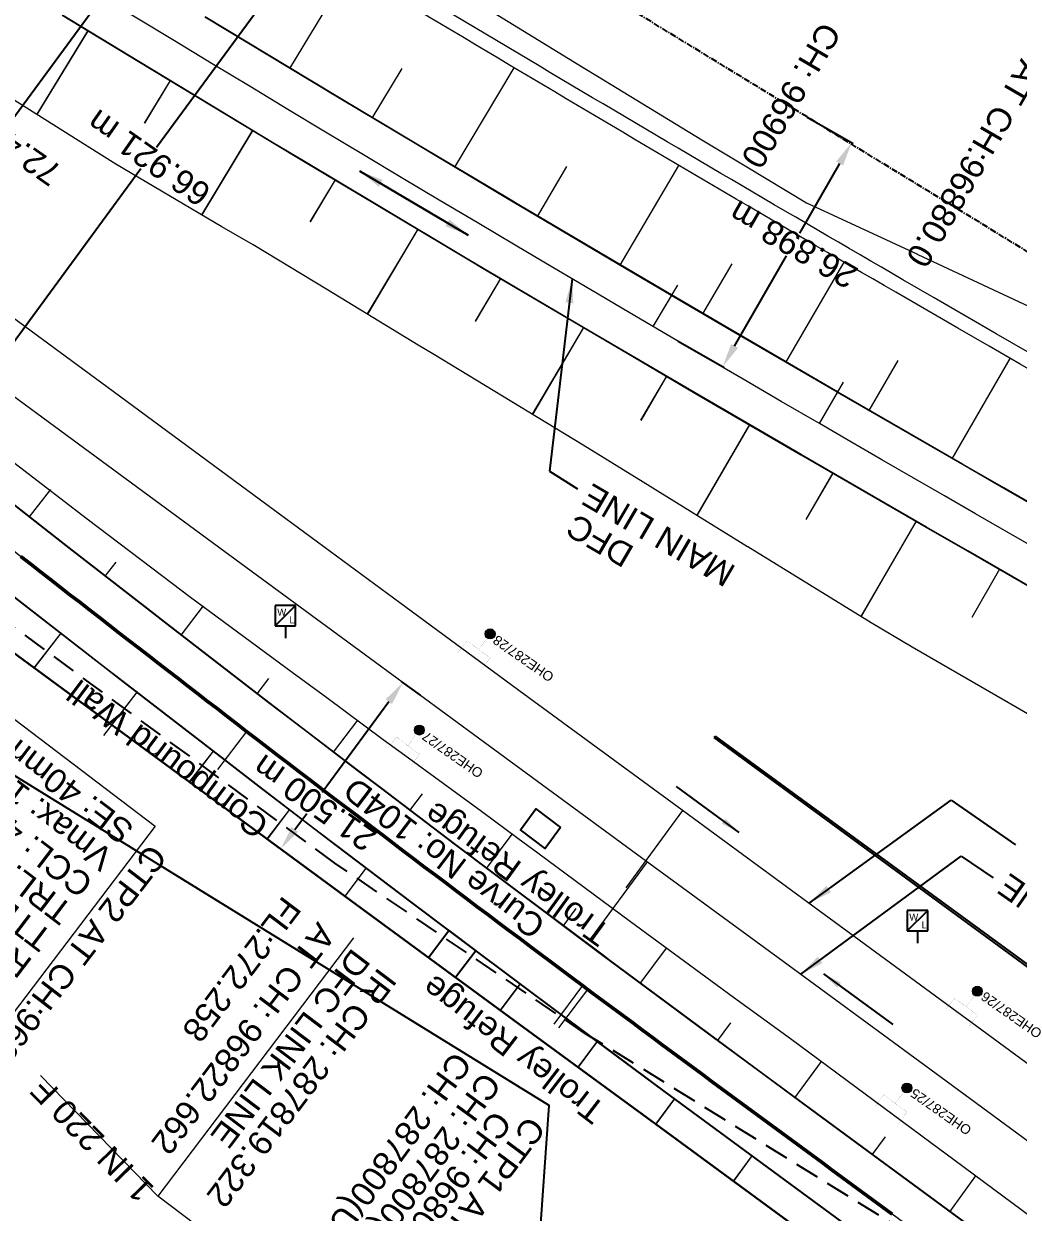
# Model space of a CAD drawing. Header units: metres. Extents: x 644418 to 1306172, y 3366650 to 6747308.
# Drawn here: x 654540.8 to 654644.2, y 3372479.5 to 3372603.1 of the extents above; entities that cross this region are included whole.
import ezdxf
from ezdxf.enums import TextEntityAlignment as Align

# ---------------------------------------------------------------- set-up
doc = ezdxf.new("R2010")
doc.units = ezdxf.units.M
doc.header["$MEASUREMENT"] = 0
doc.linetypes.add('CENTER', pattern=[2, 1.25, -0.25, 0.25, -0.25])
doc.linetypes.add('DASHED', pattern=[0.75, 0.5, -0.25])
doc.layers.get('Defpoints').update_dxf_attribs({"lineweight": 0})
for name, color, linetype, lineweight in [('BOUNDARY DIMENTION', 10, 'Continuous', 0), ('Cardinal_Leader', 10, 'Continuous', 0), ('Existing Chainage', 7, 'Continuous', 0), ('Existing IR Track', 143, 'Continuous', 0), ('Existing Railway Boundary', 7, 'CENTER', 0), ('flow direction', 7, 'Continuous', 0), ('OHE MAST', 8, 'Continuous', 0), ('OHE MAST TEXT', 8, 'Continuous', 0), ('Prop TPTC Connecting line', 10, 'Continuous', 0), ('Prop- DN Curve_cont', 3, 'Continuous', 0), ('PROP-DFC Connecting line', 1, 'Continuous', 0), ('Proposed Chainage', 10, 'Continuous', 0), ('Proposed Chainages Connecting line', 10, 'Continuous', 0), ('Proposed Curve_Details Connecting line', 10, 'Continuous', 0), ('PROPOSED DFC TRACK', 1, 'Continuous', 0), ('PROPOSED DFCC TOE LINE', 239, 'Continuous', 0), ('PROPOSED DFCC TOE LINE - Connecting line', 239, 'Continuous', 0), ('PROPOSED DFCC TOE SLOPES', 239, 'Continuous', 0), ('PROPOSED DFCC TOE SLOPES - Connecting line', 239, 'Continuous', 0), ('PROPOSED DFCC TRACK', 1, 'Continuous', 0), ('PROPOSED GRADES IN PLAN FOR LINK LINE', 10, 'Continuous', 0), ('PROPOSED RETAINING WALL', 154, 'Continuous', 30), ('Proposed TPTC Chainages', 1, 'Continuous', 0)]:
    doc.layers.add(name, color=color, linetype=linetype, lineweight=lineweight)
for name, color, linetype in [('C-ROAD-CNTR-N', 92, 'Continuous'), ('COMPOUND_WALL', 251, 'Continuous'), ('DFCC Boundary', 6, 'CENTER'), ('PROPOSED DFCC FORMATION LINE', 187, 'Continuous'), ('PROPOSED FORMATION LINE - Connecting line', 187, 'Continuous'), ('RETAINING_WALL', 142, 'Continuous'), ('Side Details', 251, 'Continuous'), ('Sign Board', 251, 'Continuous'), ('Trolley Refuse', 10, 'Continuous'), ('TROLLEY_STAND', 7, 'Continuous'), ('WATER_LOGGED_AREA', 5, 'Continuous')]:
    doc.layers.add(name, color=color, linetype=linetype)
doc.styles.add('CUT-FILL', font='cut-fill.shx', dxfattribs={"height": 2})
doc.styles.get("Standard").update_dxf_attribs({"font": 'arial.ttf'})
doc.styles.add('Style-Arial', font='arial.ttf')
doc.dimstyles.new('DIM', dxfattribs={"dimtxt": 2.5, "dimasz": 2.5, "dimexe": 0.18, "dimexo": 0.0625, "dimgap": 0.09, "dimtad": 0, "dimtih": 1, "dimtoh": 1, "dimdec": 3, "dimzin": 0, "dimdsep": 46, "dimtxsty": 'Standard', "dimcen": 0.09, "dimadec": 0, "dimazin": 0, "dimtfac": 1, "dimtdec": 3, "dimtofl": 0, "dimtmove": 0, "dimatfit": 3, "dimfxl": 1, "dimtolj": 1, "dimtzin": 0, "dimarcsym": 0})
doc.dimstyles.new('ISO-25', dxfattribs={"dimtxt": 2.5, "dimasz": 2.5, "dimexe": 1.25, "dimexo": 0.625, "dimtad": 1, "dimtxsty": 'Standard', "dimcen": 2.5, "dimadec": 0, "dimazin": 0, "dimtfac": 1, "dimtmove": 0, "dimatfit": 3, "dimfxl": 1, "dimarcsym": 0})

# ---------------------------------------------------------------- blocks, each defined once
blk = doc.blocks.new('WL')
for p, q in [((1.07, 3.42), (-1.06, 3.42)), ((-1.06, 3.42), (-1.06, 1.29)), ((1.07, 1.29), (1.07, 3.42)), ((-1.06, 1.29), (1.07, 1.29)), ((0, 1.29), (0, 0))]:
    blk.add_line(p, q)
blk.add_lwpolyline([(-1.06, 1.29), (1.07, 3.42)])
at = {"style": 'CUT-FILL'}
for s, p in [('W', (-0.84, 2.35)), ('L', (0.43, 1.56))]:
    blk.add_text(s, height=0.739, dxfattribs=at).set_placement(p)
blk = doc.blocks.new('OHE MAST')
h = blk.add_hatch(color=256)
edge = h.paths.add_edge_path()
edge.add_arc((0, 0), 0.514, 0, 360)
at = {"const_width": 0.01, "flags": 128}
for points in [[(1.5, 3.5), (1.5, 2), (-1.5, 2), (-1.5, 3.5)], [(0, 2), (0, 0)]]:
    blk.add_lwpolyline(points, dxfattribs=at)
blk.add_circle((0, 0), 0.514)
blk = doc.blocks.new('*D1647')
at = {"layer": 'BOUNDARY DIMENTION', "color": 0, "lineweight": -2, "transparency": 16777216}
for p, q in [((654622.29, 3372593.38), (654627.06, 3372590.64)), ((654625.65, 3372588.56), (654621.49, 3372581.33)), ((654614.73, 3372569.58), (654620.13, 3372578.96)), ((654608.87, 3372570.07), (654613.64, 3372567.33))]:
    blk.add_line(p, q, dxfattribs=at)
at = {"layer": 'BOUNDARY DIMENTION', "color": 0, "transparency": 16777216}
for points in [[(654625.29, 3372588.77), (654626.01, 3372588.36), (654626.9, 3372590.73)], [(654614.37, 3372569.79), (654615.09, 3372569.38), (654613.48, 3372567.42)]]:
    blk.add_solid(points, dxfattribs=at)
at = {"layer": 'Defpoints', "color": 0, "transparency": 16777216}
for p in [(654622.24, 3372593.42), (654608.82, 3372570.1), (654613.48, 3372567.42)]:
    blk.add_point(p, dxfattribs=at)
at = {"layer": 'BOUNDARY DIMENTION', "color": 0, "transparency": 16777216, "insert": (654620.81, 3372580.14), "char_height": 2.5, "attachment_point": 5, "rotation": 150}
blk.add_mtext('\\A1;26.898 m', dxfattribs=at)
blk = doc.blocks.new('*D1863')
at = {"layer": 'Defpoints', "color": 0, "linetype": 'Continuous', "ltscale": 0.5, "transparency": 16777216}
for p in [(654568.86, 3372632.93), (654571.99, 3372630.63), (654529.11, 3372572.2)]:
    blk.add_point(p, dxfattribs=at)
at = {"layer": 'DFCC Boundary', "color": 0, "linetype": 'Continuous', "lineweight": -2, "ltscale": 0.5, "transparency": 16777216}
for p, q in [((654571.94, 3372630.67), (654568.72, 3372633.04)), ((654567.38, 3372630.92), (654539.11, 3372592.39)), ((654527.46, 3372576.51), (654537.49, 3372590.18)), ((654529.06, 3372572.23), (654525.84, 3372574.6))]:
    blk.add_line(p, q, dxfattribs=at)
at = {"layer": 'DFCC Boundary', "color": 0, "linetype": 'Continuous', "ltscale": 0.5, "transparency": 16777216}
for points in [[(654567.05, 3372631.16), (654567.72, 3372630.67), (654568.86, 3372632.93)], [(654527.12, 3372576.76), (654527.8, 3372576.27), (654525.98, 3372574.5)]]:
    blk.add_solid(points, dxfattribs=at)
at = {"layer": 'DFCC Boundary', "color": 0, "linetype": 'Continuous', "ltscale": 0.5, "transparency": 16777216, "insert": (654538.3, 3372591.28), "char_height": 2.5, "attachment_point": 5, "rotation": 145}
blk.add_mtext('\\A1;72.480 m', dxfattribs=at)
blk = doc.blocks.new('*D1887')
at = {"layer": 'Defpoints', "color": 0, "linetype": 'Continuous', "ltscale": 0.5, "transparency": 16777216}
for p in [(654568.7, 3372626.16), (654529.11, 3372572.2), (654537.09, 3372566.34)]:
    blk.add_point(p, dxfattribs=at)
at = {"layer": 'DFCC Boundary', "color": 0, "linetype": 'Continuous', "lineweight": -2, "ltscale": 0.5, "transparency": 16777216}
for p, q in [((654568.75, 3372626.12), (654576.83, 3372620.19)), ((654575.21, 3372618.28), (654554.63, 3372590.24)), ((654538.57, 3372568.36), (654553.01, 3372588.04)), ((654529.16, 3372572.17), (654537.24, 3372566.24))]:
    blk.add_line(p, q, dxfattribs=at)
at = {"layer": 'DFCC Boundary', "color": 0, "linetype": 'Continuous', "ltscale": 0.5, "transparency": 16777216}
for points in [[(654574.87, 3372618.53), (654575.54, 3372618.03), (654576.68, 3372620.3)], [(654538.23, 3372568.6), (654538.91, 3372568.11), (654537.09, 3372566.34)]]:
    blk.add_solid(points, dxfattribs=at)
at = {"layer": 'DFCC Boundary', "color": 0, "linetype": 'Continuous', "ltscale": 0.5, "transparency": 16777216, "insert": (654553.82, 3372589.14), "char_height": 2.5, "attachment_point": 5, "rotation": 145}
blk.add_mtext('\\A1;66.921 m', dxfattribs=at)
blk = doc.blocks.new('*D1942')
at = {"layer": 'Defpoints', "color": 0, "linetype": 'ByBlock', "ltscale": 0.5, "transparency": 16777216}
for p in [(654580.26, 3372534.6), (654582.11, 3372533.24), (654569.38, 3372515.91)]:
    blk.add_point(p, dxfattribs=at)
at = {"layer": 'Existing Railway Boundary', "color": 0, "linetype": 'ByBlock', "lineweight": -2, "ltscale": 0.5, "transparency": 16777216}
for p, q in [((654582.06, 3372533.27), (654580.11, 3372534.7)), ((654578.78, 3372532.58), (654571.85, 3372523.16)), ((654569.01, 3372519.28), (654570.24, 3372520.96)), ((654569.33, 3372515.95), (654567.38, 3372517.38))]:
    blk.add_line(p, q, dxfattribs=at)
at = {"layer": 'Existing Railway Boundary', "color": 0, "linetype": 'ByBlock', "ltscale": 0.5, "transparency": 16777216}
for points in [[(654578.44, 3372532.83), (654579.11, 3372532.34), (654580.26, 3372534.6)], [(654568.67, 3372519.53), (654569.34, 3372519.04), (654567.53, 3372517.27)]]:
    blk.add_solid(points, dxfattribs=at)
at = {"layer": 'Existing Railway Boundary', "color": 0, "linetype": 'ByBlock', "ltscale": 0.5, "transparency": 16777216, "insert": (654571.05, 3372522.06), "char_height": 2.5, "attachment_point": 5, "rotation": 145}
blk.add_mtext('\\A1;21.500 m', dxfattribs=at)

msp = doc.modelspace()

# ---------------------------------------------------------------- linework, layer by layer
at = {"layer": 'C-ROAD-CNTR-N', "color": 4, "linetype": 'Continuous', "lineweight": 50, "flags": 128}
for points in [[(654563.9964, 3372529.5033), (654562.9735, 3372530.2898), (654561.9509, 3372531.0767), (654560.9286, 3372531.8641), (654559.9067, 3372532.6518), (654558.885, 3372533.4399), (654557.8636, 3372534.2284), (654556.8425, 3372535.0173), (654555.8217, 3372535.8064), (654554.8011, 3372536.596), (654553.7807, 3372537.3858), (654552.7606, 3372538.1759), (654551.7407, 3372538.9663), (654550.721, 3372539.757), (654549.7015, 3372540.5479), (654548.6822, 3372541.3391), (654547.6631, 3372542.1304), (654546.6441, 3372542.922), (654545.6253, 3372543.7138), (654544.6066, 3372544.5058), (654543.5881, 3372545.298), (654542.5697, 3372546.0903), (654541.5514, 3372546.8827), (654540.5331, 3372547.6753)], [(654631.1009, 3372479.2944), (654630.0614, 3372480.0588), (654629.0218, 3372480.8232), (654627.9823, 3372481.5876), (654626.9428, 3372482.352), (654625.9033, 3372483.1165), (654624.8639, 3372483.8811), (654623.8246, 3372484.6457), (654622.7853, 3372485.4105), (654621.7461, 3372486.1753), (654620.707, 3372486.9403), (654619.668, 3372487.7055), (654618.6292, 3372488.4708), (654617.5904, 3372489.2363), (654616.5518, 3372490.0019), (654615.5134, 3372490.7678), (654614.4751, 3372491.5339), (654613.437, 3372492.3002), (654612.399, 3372493.0667), (654611.3613, 3372493.8335), (654610.3237, 3372494.6006), (654609.2864, 3372495.368), (654608.2493, 3372496.1357), (654607.2124, 3372496.9037), (654606.1758, 3372497.672), (654605.1394, 3372498.4407), (654604.1033, 3372499.2097), (654603.0674, 3372499.9791), (654602.0319, 3372500.7489), (654600.9966, 3372501.5191), (654599.9617, 3372502.2897), (654598.9271, 3372503.0608)]]:
    msp.add_lwpolyline(points, dxfattribs=at)
msp.add_lwpolyline([(654598.9271, 3372503.0608, -0.00365093), (654563.9964, 3372529.5033)], format="xyb", dxfattribs=at)
at = {"layer": 'Cardinal_Leader', "linetype": 'Continuous', "lineweight": 0, "flags": 128}
msp.add_lwpolyline([(654623.5529, 3372561.5076), (654626.0629, 3372565.832)], dxfattribs=at)
at = {"layer": 'COMPOUND_WALL', "color": 88, "linetype": 'DASHED', "ltscale": 5}
msp.add_lwpolyline([(654652.027, 3372465.35), (654599.241, 3372498.057), (654573.18, 3372515.799), (654523.1288, 3372552.5991)], dxfattribs=at)
at = {"layer": 'DFCC Boundary', "ltscale": 0.5, "flags": 128}
msp.add_lwpolyline([(655695.597, 3371812.1897), (655640.8822, 3371912.823), (655580.0449, 3371996.7158), (655509.7792, 3372062.0857), (655426.9534, 3372113.9756), (655342.6069, 3372167.9462), (655257.8854, 3372221.2222), (655173.2688, 3372275.363), (655087.3459, 3372327.2788), (655002.8598, 3372380.6107), (654914.5097, 3372429.9473), (654741.1355, 3372529.4419), (654650.033, 3372576.4159), (654568.6995, 3372626.155), (654571.9877, 3372630.6369), (654391.4686, 3372756.327), (654377.1337, 3372736.8494), (654004.4289, 3373016.6995), (654007.7887, 3373020.6424), (653690.5739, 3373253.6486), (653690.5425, 3373253.6059), (653433.8132, 3373453.1485), (653440.7668, 3373462.5592), (653208.8394, 3373636.5534), (653216.1698, 3373646.5105), (653142.1983, 3373700.8896), (653053.6963, 3373771.1122), (652994.4341, 3373810.5255), (652929.3691, 3373859.5713), (652860.9168, 3373902.1103), (652749.6028, 3373984.4705), (652631.2396, 3374070.7175), (652636.2281, 3374078.1704), (652537.912, 3374145.7283), (652392.904, 3374241.2711), (652388.7719, 3374235.6812), (652308.569, 3374304.8076), (652315.9256, 3374314.7669), (652103.9815, 3374448.7876), (652083.1937, 3374464.1943), (652072.7494, 3374471.9329), (652052.3219, 3374487.0684), (652038.1897, 3374497.5387), (652024.0173, 3374508.0388), (652009.8347, 3374518.5254), (651995.6683, 3374529), (651981.7515, 3374539.2836), (651967.8828, 3374549.5317), (651954.6903, 3374559.2866), (651941.4997, 3374569.04), (651923.9377, 3374582.0168), (651906.3215, 3374595.0337), (651892.0868, 3374605.5547), (651877.7985, 3374616.1153), (651861.6288, 3374628.0564), (651845.5071, 3374639.9619), (651829.5757, 3374651.7544), (651824.7911, 3374655.296), (651813.6747, 3374663.5244), (651797.4592, 3374675.4968), (651792.6217, 3374679.0685), (651809.3453, 3374701.6999), (651798.0335, 3374710.0518), (651782.3495, 3374721.6444), (651766.6655, 3374733.2369), (651750.5163, 3374745.1875), (651734.3118, 3374757.179), (651717.3274, 3374769.6994), (651700.4625, 3374782.1317), (651684.6001, 3374793.8578), (651668.5938, 3374805.6902), (651652.6806, 3374817.4203), (651636.8173, 3374829.1137), (651620.9269, 3374840.8662), (651604.9647, 3374852.6718), (651588.7459, 3374864.6312), (651572.5882, 3374876.5455), (651556.6943, 3374888.2868), (651540.8409, 3374899.9983), (651524.5553, 3374912.0488), (651508.2568, 3374924.109), (651492.7938, 3374935.5157), (651477.3997, 3374946.8715), (651461.3291, 3374958.7436), (651445.2311, 3374970.6359), (651429.3555, 3374982.3615), (651413.4375, 3374994.1184), (651396.6322, 3375006.522), (651379.7761, 3375018.963), (651363.6644, 3375030.8565), (651352.7728, 3375038.8965), (651331.6522, 3375054.4784), (651315.7738, 3375066.1947), (651299.7306, 3375078.0412), (651283.6239, 3375089.9346), (651273.9044, 3375097.1057), (651264.2377, 3375104.2378), (651243.4187, 3375119.6324), (651222.5077, 3375135.095), (651201.5462, 3375150.5784), (651180.4926, 3375166.1298), (651161.7365, 3375179.9701), (651143.0969, 3375193.7244), (651126.6442, 3375205.9373), (651110.0563, 3375218.2505), (651088.7204, 3375233.9244), (651067.5473, 3375249.4788), (651049.4448, 3375262.8672), (651031.0656, 3375276.4601), (651013.3004, 3375289.5618), (650995.6557, 3375302.5748), (650975.556, 3375317.4171), (650955.4878, 3375332.2363), (650948.8014, 3375337.1771), (650951.4372, 3375340.7501), (650937.0874, 3375351.3535), (650916.0918, 3375366.8677), (650897.9224, 3375380.2929), (650879.805, 3375393.6796), (650866.8386, 3375403.2309), (650853.9116, 3375412.7532), (650835.5886, 3375426.289), (650817.2946, 3375439.8035), (650797.968, 3375454.1206), (650778.7222, 3375468.3781), (650760.7655, 3375481.6337), (650742.8011, 3375494.8949), (650723.0807, 3375509.4255), (650703.3693, 3375523.9495), (650688.6613, 3375534.8372), (650673.8463, 3375545.804), (650653.7938, 3375560.6295), (650633.6894, 3375575.4932), (650612.6421, 3375591.0542), (650592.0153, 3375606.3042), (650570.0328, 3375622.5591), (650548.5001, 3375638.4814), (650530.5234, 3375651.793), (650512.3606, 3375665.2423), (650494.7465, 3375678.2665), (650476.9008, 3375691.462), (650459.2976, 3375704.4721), (650441.3132, 3375717.7633), (650427.1261, 3375728.1319), (650413.8099, 3375737.864), (650402.677, 3375746.2697), (650389.8486, 3375755.6668), (650377.7322, 3375764.5425), (650360.7275, 3375777.1141), (650343.7744, 3375789.6482), (650325.0342, 3375803.5254), (650306.3109, 3375817.39), (650287.6225, 3375831.2124), (650268.717, 3375845.1957), (650250.337, 3375858.8009), (650231.8256, 3375872.5033), (650215.4559, 3375884.6355), (650199.261, 3375896.6381), (650189.9351, 3375903.5429), (650184.6476, 3375907.4517), (650170.3331, 3375918.0338), (650153.2211, 3375930.7288), (650135.9365, 3375943.5518), (650119.2313, 3375955.9159), (650102.3769, 3375968.3905), (650085.2738, 3375981.0461), (650068.2078, 3375993.6742), (650052.7787, 3376005.1011), (650037.4384, 3376016.4621), (650022.1728, 3376027.766), (650006.9632, 3376039.0283), (649974.7512, 3376062.8762), (649961.4537, 3376072.7117), (649948.2091, 3376082.508), (649944.476, 3376085.2722), (649918.728, 3376050.5341), (649909.4316, 3376057.4177), (649896.4092, 3376067.0604), (649893.7832, 3376069.0128), (649891.1645, 3376070.9437), (649888.4639, 3376072.9569), (649875.744, 3376082.3694), (649867.5551, 3376088.4016), (649853.4118, 3376098.8745), (649839.2513, 3376109.3603), (649829.0749, 3376116.9005), (649827.2194, 3376118.2675), (649818.0867, 3376125.0366), (649808.8566, 3376131.8779), (649793.2502, 3376143.4201), (649777.6288, 3376154.9733), (649763.6321, 3376165.3144), (649749.5741, 3376175.7007), (649733.9228, 3376187.2754), (649718.3343, 3376198.8036), (649705.3241, 3376208.4391), (649692.3703, 3376218.0327), (649678.0208, 3376228.6769), (649663.5747, 3376239.3366), (649646.4625, 3376252.0623), (649634.6272, 3376260.744), (649624.9192, 3376267.9946), (649615.0208, 3376275.3876), (649599.9831, 3376286.4834), (649588.9857, 3376294.598), (649590.032, 3376296.0132), (649586.1685, 3376298.8639), (649569.3593, 3376311.3207), (649552.641, 3376323.7102), (649537.2353, 3376335.0739), (649521.9792, 3376346.327), (649506.2408, 3376358.0035), (649490.3575, 3376369.7875), (649475.7578, 3376380.5673), (649461.1933, 3376391.3211), (649445.4753, 3376402.9572), (649429.8494, 3376414.5253), (649414.4906, 3376425.9209), (649378.3483, 3376452.6365), (649368.4603, 3376459.9984), (649352.6509, 3376471.6682), (649336.6992, 3376483.4434), (649322.3941, 3376494.1037), (649307.6557, 3376505.0862), (649290.8736, 3376517.4208), (649273.972, 3376529.8435), (649258.1992, 3376541.4854), (649242.2966, 3376553.2232), (649226.5432, 3376564.8634), (649210.8826, 3376576.435), (649195.2207, 3376588.0769), (649179.5326, 3376599.7383), (649164.9134, 3376610.5118), (649150.5177, 3376621.1205), (649135.415, 3376632.3287), (649120.2337, 3376643.5954), (649107.8929, 3376652.6743), (649095.5927, 3376661.7234), (649079.5687, 3376673.5769), (649063.4846, 3376685.4748), (649046.5651, 3376697.9756), (649029.6506, 3376710.4727), (649013.3465, 3376722.5351), (648996.9805, 3376734.6431), (648980.3936, 3376746.8979), (648963.6626, 3376759.259), (648946.7453, 3376771.7643), (648929.6945, 3376784.3682), (648913.5118, 3376796.3614), (648897.2206, 3376808.435), (648876.2496, 3376823.9678), (648855.1325, 3376839.6089), (648839.3985, 3376851.2044), (648823.6596, 3376862.8037), (648806.187, 3376875.7235), (648788.7814, 3376888.5937), (648772.4766, 3376900.6763), (648756.1277, 3376912.7915), (648748.6058, 3376918.3049), (648733.321, 3376929.6306), (648718.1841, 3376940.8501), (648694.1574, 3376958.9078), (648686.9154, 3376964.1595), (648685.9321, 3376964.8321), (648667.95, 3376978.2197), (648649.3198, 3376992.1471), (648633.5557, 3377003.8368), (648617.684, 3377015.6038), (648613.3865, 3377018.7718), (648613.1308, 3377018.4261), (648605.39, 3377024.1325), (648593.439, 3377032.9404), (648576.5994, 3377045.3816), (648559.8787, 3377057.7351), (648542.9247, 3377070.3132), (648525.9483, 3377082.908), (648511.3109, 3377093.7409), (648496.5572, 3377104.6599), (648477.562, 3377118.7172), (648458.5464, 3377132.7896), (648451.3349, 3377138.2101), (648435.5918, 3377149.862), (648422.1096, 3377159.9046), (648408.3664, 3377170.0637), (648394.6863, 3377180.1761), (648381.6588, 3377189.818), (648368.6059, 3377199.4787), (648354.1188, 3377210.196), (648339.6473, 3377220.9017), (648325.8166, 3377231.1386), (648311.9735, 3377241.3853), (648297.2469, 3377252.2824), (648283.6168, 3377262.3688), (648282.6002, 3377260.9951), (648281.5015, 3377261.8082), (648268.446, 3377271.4578), (648255.3849, 3377281.1115), (648243.3023, 3377290.0413), (648231.5826, 3377298.7116), (648230.1246, 3377299.843), (648216.137, 3377310.1827), (648202.3989, 3377320.3379), (648187.9045, 3377331.0225), (648173.4524, 3377341.7035), (648159.964, 3377351.7009), (648146.3755, 3377361.7726), (648132.3698, 3377372.1252), (648118.3132, 3377382.5155), (648104.5683, 3377392.6752), (648090.8453, 3377402.8186), (648079.0331, 3377411.5788), (648067.1746, 3377420.3734), (648052.1864, 3377431.461), (648037.1291, 3377442.5999), (648023.4384, 3377452.7367), (648009.6421, 3377462.9518), (647998.5681, 3377471.1475), (647977.6651, 3377486.6371), (647970.8013, 3377491.7424), (647954.3046, 3377504.0127), (647940.5645, 3377514.1537), (647927.1436, 3377524.0583), (647912.5029, 3377534.9198), (647897.7662, 3377545.8524), (647883.3488, 3377556.5286), (647868.9785, 3377567.1699), (647855.3948, 3377577.2425), (647841.7032, 3377587.3948), (647828.8284, 3377596.8277), (647815.9828, 3377606.2395), (647798.869, 3377618.9232), (647787.996, 3377626.9816), (647769.1212, 3377640.9619), (647756.6675, 3377650.183), (647742.624, 3377660.5991), (647728.5049, 3377671.0713), (647713.635, 3377682.0926), (647698.699, 3377693.1628), (647681.9918, 3377705.517), (647665.4025, 3377717.7839), (647652.0515, 3377727.6811), (647638.8028, 3377737.5025), (647625.2604, 3377747.546), (647611.724, 3377757.585), (647601.846, 3377764.9047), (647586.5632, 3377776.2354), (647574.9107, 3377784.8659), (647552.1318, 3377801.7377), (647544.5766, 3377807.3492), (647531.2096, 3377817.2774), (647518.7824, 3377826.4783), (647506.3678, 3377835.6698), (647493.0662, 3377845.5438), (647479.7149, 3377855.4547), (647466.3541, 3377865.3556), (647452.9886, 3377875.26), (647440.1702, 3377884.755), (647427.3392, 3377894.2595), (647421.9004, 3377898.2902), (647422.4016, 3377898.9655), (647413.1507, 3377905.8213), (647398.5546, 3377916.6386), (647385.2867, 3377926.4568), (647372.1159, 3377936.2032), (647357.4127, 3377947.1112), (647351.2811, 3377951.6601), (647330.0092, 3377967.4105), (647317.4471, 3377976.6964), (647304.414, 3377986.3606), (647291.335, 3377996.0589), (647278.7541, 3378005.3917), (647266.0777, 3378014.7954), (647252.9457, 3378024.4462), (647239.9839, 3378033.9719), (647225.7512, 3378044.5255), (647211.5179, 3378055.0796), (647196.511, 3378066.208), (647181.4966, 3378077.3419), (647167.7872, 3378087.5064), (647154.0498, 3378097.6917), (647140.7668, 3378107.5414), (647127.4862, 3378117.3893), (647113.2521, 3378127.9375), (647099.0375, 3378138.4713), (647085.0268, 3378148.8592), (647070.9977, 3378159.2608), (647056.5444, 3378169.9697), (647042.0873, 3378180.6814), (647027.5624, 3378191.4464), (647013.0728, 3378202.1851), (646999.864, 3378211.9684), (646986.6741, 3378221.7376), (646973.6148, 3378231.4185), (646960.4875, 3378241.1499), (646945.7953, 3378252.0414), (646931.0256, 3378262.9902), (646930.6274, 3378263.2852), (646951.9475, 3378292.0562)], dxfattribs=at)
at = {"layer": 'Existing Chainage', "color": 0, "linetype": 'Continuous', "lineweight": 13, "flags": 128}
for points in [[(654603.4443, 3372513.2162), (654609.3575, 3372521.2806)], [(654599.7526, 3372507.882), (654605.668, 3372515.9448)]]:
    msp.add_lwpolyline(points, dxfattribs=at)
at = {"layer": 'Existing IR Track', "flags": 128}
for points in [[(654481.6575, 3372607.0464), (654492.9286, 3372598.751), (654511.395, 3372585.2), (654529.8098, 3372571.6865), (654545.849, 3372559.8879), (654561.713, 3372548.2181), (654575.6792, 3372537.9586), (654589.2905, 3372527.9599), (654604.5303, 3372516.7795), (654619.763, 3372505.6041), (654636.2109, 3372493.5223), (654652.6036, 3372481.4811), (654670.71, 3372468.1696), (654696.8393, 3372448.9375), (654704.6733, 3372443.1552), (654717.751, 3372433.5433), (654724.4932, 3372428.5919), (654730.8312, 3372423.9373), (654749.8676, 3372409.9067), (654768.5288, 3372396.1525)], [(654496.639, 3372604.157), (654515.673, 3372590.1907), (654533.5715, 3372577.0576), (654550.1197, 3372564.8717), (654565.4432, 3372553.5875), (654579.9237, 3372542.9133), (654592.8018, 3372533.4202), (654608.7627, 3372521.7167), (654624.0539, 3372510.5043), (654640.4426, 3372498.4585), (654656.7901, 3372486.4429), (654674.9209, 3372473.0813), (654691.8488, 3372460.6061), (654701.0602, 3372453.8556), (654708.5896, 3372448.3379), (654728.7202, 3372433.5263), (654754.1037, 3372414.8497), (654773.0735, 3372400.8919)]]:
    msp.add_lwpolyline(points, dxfattribs=at)
at = {"layer": 'Prop TPTC Connecting line', "lineweight": 0, "flags": 128}
for points in [[(654563.9971, 3372529.5027), (654560.9503, 3372525.5383)], [(654598.9263, 3372503.0613), (654595.9377, 3372499.0528)]]:
    msp.add_lwpolyline(points, dxfattribs=at)
at = {"layer": 'PROP-DFC Connecting line', "color": 12, "linetype": 'Continuous', "lineweight": 0, "flags": 128}
msp.add_lwpolyline([(654887.9054, 3372290.4776), (654631.1002, 3372479.295), (654627.0719, 3372482.257), (654623.0443, 3372485.2198), (654619.018, 3372488.1843), (654614.9934, 3372491.1514), (654610.9714, 3372494.1217), (654606.9525, 3372497.0963), (654602.9373, 3372500.0759), (654598.9263, 3372503.0613, -0.00365077), (654563.9971, 3372529.5027), (654560.0351, 3372532.5528), (654556.0776, 3372535.6086), (654552.1239, 3372538.6693), (654548.1734, 3372541.7341), (654544.2254, 3372544.8023), (654540.2794, 3372547.8729), (654536.3346, 3372550.9451), (654532.3905, 3372554.0182)], format="xyb", dxfattribs=at)
at = {"layer": 'Proposed Chainage', "linetype": 'Continuous', "lineweight": 0, "flags": 128}
msp.add_lwpolyline([(654608.7758, 3372575.9241), (654606.2441, 3372571.6124)], dxfattribs=at)
at = {"layer": 'Proposed Chainages Connecting line', "lineweight": 0, "flags": 128}
msp.add_lwpolyline([(654596.469, 3372498.6568), (654599.4568, 3372502.6659)], dxfattribs=at)
at = {"layer": 'Proposed Curve_Details Connecting line'}
msp.add_lwpolyline([(654554.4734, 3372519.6511), (654534.0088, 3372492.7086), (654505.6742, 3372514.2306), (654526.1388, 3372541.1731)], close=True, dxfattribs=at)
at = {"layer": 'PROPOSED DFCC FORMATION LINE', "lineweight": 0, "flags": 128}
for points in [[(654647.6412, 3372543.2189), (654638.9363, 3372548.2296), (654634.6393, 3372550.706), (654621.6453, 3372558.2211), (654621.6085, 3372558.2425), (654610.61, 3372564.65), (654604.3201, 3372568.3355), (654599.5954, 3372571.114), (654588.6013, 3372577.6131), (654587.0823, 3372578.5148), (654577.6281, 3372584.1472), (654569.8956, 3372588.7801), (654566.6758, 3372590.7163), (654555.7444, 3372597.3203), (654552.7605, 3372599.1313), (654544.8342, 3372603.9591)], [(654647.6661, 3372543.2622), (654638.9612, 3372548.273), (654634.6643, 3372550.7494), (654621.6704, 3372558.2644), (654621.6336, 3372558.2857), (654610.6353, 3372564.6931), (654604.3454, 3372568.3786), (654599.6207, 3372571.157), (654588.6268, 3372577.6561), (654587.1078, 3372578.5578), (654577.6538, 3372584.1901), (654569.9214, 3372588.823), (654566.7016, 3372590.7591), (654555.7704, 3372597.3631), (654552.7864, 3372599.174), (654544.8603, 3372604.0018)], [(654781.3815, 3372474.9708), (654764.0466, 3372484.9459), (654746.7117, 3372494.921), (654729.3769, 3372504.8961), (654712.042, 3372514.8712), (654694.7071, 3372524.8463), (654682.5744, 3372531.8279), (654677.3723, 3372534.8213), (654665.2395, 3372541.803), (654660.0374, 3372544.7964), (654651.4068, 3372549.7628), (654642.7046, 3372554.772), (654638.411, 3372557.2464), (654625.4354, 3372564.7509), (654625.3987, 3372564.7722), (654614.421, 3372571.1676), (654608.1428, 3372574.8461), (654603.427, 3372577.6194), (654592.4538, 3372584.1062), (654590.9376, 3372585.0062), (654581.5012, 3372590.6281), (654573.7833, 3372595.2523), (654570.5695, 3372597.1848), (654559.6588, 3372603.7763)], [(654781.4064, 3372475.0141), (654764.0715, 3372484.9892), (654746.7367, 3372494.9643), (654729.4018, 3372504.9394), (654712.0669, 3372514.9145), (654694.7321, 3372524.8896), (654682.5993, 3372531.8712), (654677.3972, 3372534.8647), (654665.2645, 3372541.8463), (654660.0624, 3372544.8398), (654651.4317, 3372549.8061), (654642.7296, 3372554.8153), (654638.436, 3372557.2897), (654625.4605, 3372564.7941), (654625.4238, 3372564.8154), (654614.4462, 3372571.2107), (654608.1682, 3372574.8893), (654603.4524, 3372577.6625), (654592.4793, 3372584.1492), (654590.9631, 3372585.0492), (654581.5269, 3372590.671), (654573.809, 3372595.2951), (654570.5953, 3372597.2276), (654559.6847, 3372603.8191)], [(654649.9679, 3372470.0769), (654633.8546, 3372481.9243), (654633.3216, 3372482.3162), (654622.5835, 3372490.2155), (654617.752, 3372493.7763), (654611.8617, 3372498.1274), (654601.6976, 3372505.6728), (654601.1678, 3372506.0677), (654591.5738, 3372513.2507), (654589.4965, 3372514.8138), (654585.721, 3372517.6622), (654577.8679, 3372523.6167), (654575.6479, 3372525.3074), (654569.8246, 3372529.7578), (654566.2823, 3372532.476), (654555.7376, 3372540.6134), (654554.003, 3372541.9573), (654545.2126, 3372548.7853), (654538.2217, 3372554.2287), (654534.6954, 3372556.9763)]]:
    msp.add_lwpolyline(points, dxfattribs=at)
at = {"layer": 'PROPOSED DFCC TOE LINE', "lineweight": 0, "flags": 128}
for points in [[(654710.5193, 3372529.65), (654657.4168, 3372560.2071), (654654.1668, 3372562.0773), (654650.9184, 3372563.9472), (654647.672, 3372565.8168), (654644.4279, 3372567.6867), (654641.1862, 3372569.5572), (654637.9473, 3372571.4287), (654634.7113, 3372573.3015), (654631.4784, 3372575.1761, -0.0055043), (654556.104, 3372620.0428)], [(654709.9673, 3372531.6983), (654658.1649, 3372561.5072), (654654.9149, 3372563.3774), (654651.6667, 3372565.2472), (654648.4206, 3372567.1167), (654645.1769, 3372568.9863), (654641.9359, 3372570.8565), (654638.6978, 3372572.7275), (654635.4627, 3372574.5998), (654632.2308, 3372576.4737, -0.00518329), (654561.2518, 3372618.6624)]]:
    msp.add_lwpolyline(points, format="xyb", dxfattribs=at)
for points in [[(654557.9488, 3372619.4425), (654564.2024, 3372617.9656), (654567.5074, 3372616.721), (654578.9431, 3372611.0952), (654582.0318, 3372608.9841), (654589.6571, 3372604.2753), (654598.9828, 3372598.5526), (654600.4814, 3372597.6366), (654611.3291, 3372591.0354), (654615.9921, 3372588.2143), (654622.2013, 3372584.4739), (654633.7315, 3372579.1279), (654633.7699, 3372579.1099), (654647.3609, 3372572.7659), (654651.8633, 3372570.6727), (654660.5678, 3372565.6829), (654669.1647, 3372560.6579), (654674.3734, 3372557.676), (654686.5208, 3372550.7198), (654691.7134, 3372547.7099), (654703.8575, 3372540.7479), (654704.9968, 3372540.0955)], [(654650.5186, 3372528.2545), (654641.8954, 3372533.2337), (654633.1959, 3372538.2636), (654628.9263, 3372540.7994), (654616.112, 3372548.6882), (654616.0758, 3372548.7106), (654605.2198, 3372555.4313), (654598.9964, 3372559.2687), (654594.2919, 3372562.1098), (654583.3447, 3372568.7531), (654581.83, 3372569.671), (654572.4151, 3372575.4243), (654564.689, 3372580.1124), (654561.4183, 3372581.9824), (654550.3962, 3372588.4995), (654547.4259, 3372590.3502), (654539.5635, 3372595.3283), (654530.3522, 3372600.9005), (654528.6099, 3372601.9583), (654517.7459, 3372608.7342)]]:
    msp.add_lwpolyline(points, dxfattribs=at)
at = {"layer": 'PROPOSED DFCC TOE LINE - Connecting line', "lineweight": 0, "flags": 128}
msp.add_lwpolyline([(654536.8217, 3372559.7051), (654540.3798, 3372556.9988), (654547.4203, 3372551.6229), (654556.2807, 3372544.8954), (654558.0277, 3372543.5705), (654568.7342, 3372535.6663), (654572.3209, 3372533.0159), (654578.2058, 3372528.6627), (654580.4506, 3372527.0113), (654588.3988, 3372521.2058), (654592.1951, 3372518.3968), (654594.2816, 3372516.8523), (654603.8957, 3372509.7265), (654604.4268, 3372509.3349), (654614.6208, 3372501.8568), (654620.5503, 3372497.5698), (654625.3649, 3372493.9925), (654636.0675, 3372486.051), (654636.5988, 3372485.6566), (654652.6702, 3372473.7522), (654668.7711, 3372461.8879), (654684.8357, 3372449.9743), (654704.0229, 3372443.3661)], dxfattribs=at)
at = {"layer": 'PROPOSED DFCC TOE SLOPES', "linetype": 'Continuous', "lineweight": 0, "flags": 128}
for points in [[(654568.4947, 3372598.4382), (654574.7145, 3372608.7589)], [(654547.4996, 3372602.3942), (654542.1699, 3372593.678)], [(654547.5073, 3372602.3896), (654542.1983, 3372593.6601)], [(654577.0574, 3372593.2906), (654580.1547, 3372598.4585)], [(654585.6337, 3372588.1661), (654591.8027, 3372598.5172)], [(654556.0512, 3372597.1934), (654553.3589, 3372592.7665)], [(654556.0607, 3372597.1877), (654553.3816, 3372592.753)], [(654564.62, 3372592.0167), (654559.3107, 3372583.2285)], [(654564.627, 3372592.0125), (654559.337, 3372583.213)], [(654594.2221, 3372583.0609), (654597.2944, 3372588.2437)], [(654602.8221, 3372577.977), (654608.94, 3372588.3584)], [(654573.1974, 3372586.8601), (654570.5742, 3372582.4966)], [(654573.2061, 3372586.8549), (654570.5946, 3372582.4843)], [(654581.7904, 3372581.7257), (654576.5247, 3372572.913)], [(654581.7977, 3372581.7213), (654576.5519, 3372572.8964)], [(654611.4354, 3372572.9169), (654614.48, 3372578.116)], [(654620.0638, 3372567.8802), (654626.1278, 3372578.2931)], [(654590.3937, 3372576.6116), (654587.7429, 3372572.1521)], [(654590.4015, 3372576.6069), (654587.7615, 3372572.1409)], [(654599.0099, 3372571.5181), (654593.6709, 3372562.4866)], [(654599.0187, 3372571.5129), (654593.7042, 3372562.4664)], [(654637.3548, 3372557.8573), (654643.3796, 3372568.293)], [(654628.704, 3372562.8605), (654631.7255, 3372568.0731)], [(654607.6409, 3372566.4476), (654604.9436, 3372561.8562)], [(654607.6499, 3372566.4423), (654604.9651, 3372561.8431)], [(654616.2862, 3372561.401), (654610.7889, 3372551.9836)], [(654616.2929, 3372561.3971), (654610.8147, 3372551.9676)], [(654624.9396, 3372556.3737), (654622.1324, 3372551.5418)], [(654624.9459, 3372556.37), (654622.148, 3372551.5324)], [(654633.6024, 3372551.3635), (654627.869, 3372541.4503)], [(654633.6074, 3372551.3606), (654627.889, 3372541.438)], [(654642.2716, 3372546.3674), (654639.3859, 3372541.3602)], [(654642.2734, 3372546.3664), (654639.3906, 3372541.3576)]]:
    msp.add_lwpolyline(points, dxfattribs=at)
at = {"layer": 'PROPOSED DFCC TOE SLOPES - Connecting line', "linetype": 'Continuous', "lineweight": 0, "flags": 128}
for points in [[(654541.3883, 3372551.763), (654543.6271, 3372554.6395)], [(654549.279, 3372545.6268), (654550.4231, 3372547.1001)], [(654557.176, 3372539.5033), (654559.5252, 3372542.5402)], [(654544.6769, 3372539.7047), (654541.8844, 3372536.1137)], [(654544.6811, 3372539.7014), (654541.8938, 3372536.1068)], [(654565.0848, 3372533.4001), (654566.3143, 3372534.9985)], [(654552.5837, 3372533.5737), (654549.1054, 3372529.088)], [(654552.5906, 3372533.5684), (654549.123, 3372529.0749)], [(654573.0106, 3372527.3229), (654575.5549, 3372530.6533)], [(654560.5074, 3372527.459), (654558.0287, 3372524.247)], [(654560.5166, 3372527.4519), (654558.0482, 3372524.2327)], [(654580.9582, 3372521.2735), (654582.2713, 3372523.0035)], [(654568.4523, 3372521.3671), (654566.1091, 3372518.3112)], [(654568.4628, 3372521.3591), (654566.1307, 3372518.2953)], [(654588.922, 3372515.2473), (654591.6174, 3372518.825)], [(654576.4199, 3372515.3024), (654574.1911, 3372512.3742)], [(654576.4284, 3372515.296), (654574.2081, 3372512.3618)], [(654596.9113, 3372509.2545), (654598.2704, 3372511.0715)], [(654604.9189, 3372503.2814), (654607.6585, 3372506.9641)], [(654592.4149, 3372503.2518), (654590.3589, 3372500.5108)], [(654592.4229, 3372503.2458), (654590.3743, 3372500.4994)], [(654612.9425, 3372497.329), (654614.3263, 3372499.1992)], [(654600.4386, 3372497.2667), (654598.4374, 3372494.584)], [(654600.4464, 3372497.2609), (654598.4524, 3372494.573)], [(654620.9828, 3372491.3953), (654623.7701, 3372495.1774)], [(654608.4777, 3372491.3028), (654606.5154, 3372488.6577)], [(654608.4852, 3372491.2972), (654606.5295, 3372488.6473)], [(654629.0344, 3372485.47), (654630.4145, 3372487.3458)], [(654616.5313, 3372485.3592), (654614.5891, 3372482.7276)], [(654616.5354, 3372485.3562), (654614.5968, 3372482.7219)], [(654637.0897, 3372479.5457), (654639.8257, 3372483.2664)]]:
    msp.add_lwpolyline(points, dxfattribs=at)
at = {"layer": 'PROPOSED DFCC TRACK', "color": 12, "flags": 128}
msp.add_lwpolyline([(655329.2187, 3372155.3995), (654649.5365, 3372546.5125), (654646.2862, 3372548.3829), (654643.0362, 3372550.2537), (654639.7866, 3372552.1252), (654636.5377, 3372553.9979), (654633.2896, 3372555.8721), (654630.0427, 3372557.7482), (654626.797, 3372559.6266), (654623.5529, 3372561.5076, -0.03669919), (654139.339, 3372892.2623)], format="xyb", dxfattribs=at)
at = {"layer": 'PROPOSED FORMATION LINE - Connecting line', "lineweight": 0, "flags": 128}
for points in [[(654649.9976, 3372470.1172), (654633.8842, 3372481.9646), (654633.3512, 3372482.3565), (654622.6132, 3372490.2558), (654617.7816, 3372493.8166), (654611.8914, 3372498.1676), (654601.7275, 3372505.7129), (654601.1977, 3372506.1078), (654591.6039, 3372513.2906), (654589.5266, 3372514.8538), (654585.7511, 3372517.7021), (654577.8982, 3372523.6565), (654575.6782, 3372525.3471), (654569.855, 3372529.7975), (654566.3128, 3372532.5157), (654555.7682, 3372540.6529), (654554.0337, 3372541.9969), (654545.2433, 3372548.8248), (654538.2524, 3372554.2681), (654534.7261, 3372557.0157)], [(654645.4955, 3372463.9941), (654629.3822, 3372475.8415), (654628.8492, 3372476.2335), (654618.1066, 3372484.1361), (654613.2701, 3372487.7005), (654607.3713, 3372492.0579), (654597.1861, 3372499.619), (654596.655, 3372500.0149), (654587.0368, 3372507.2159), (654584.9543, 3372508.783), (654581.1692, 3372511.6386), (654573.2963, 3372517.6081), (654571.0708, 3372519.303), (654565.2328, 3372523.7647), (654561.6815, 3372526.4898), (654551.1147, 3372534.6442), (654549.3774, 3372535.9903), (654540.5765, 3372542.8264), (654533.5816, 3372548.2728), (654530.0548, 3372551.0208)], [(654645.5252, 3372464.0344), (654629.4118, 3372475.8818), (654628.8788, 3372476.2738), (654618.1363, 3372484.1763), (654613.2998, 3372487.7408), (654607.401, 3372492.0981), (654597.216, 3372499.659), (654596.6849, 3372500.0549), (654587.0669, 3372507.2559), (654584.9843, 3372508.823), (654581.1993, 3372511.6784), (654573.3266, 3372517.6479), (654571.1011, 3372519.3428), (654565.2632, 3372523.8044), (654561.712, 3372526.5294), (654551.1453, 3372534.6837), (654549.408, 3372536.0298), (654540.6072, 3372542.8659), (654533.6123, 3372548.3123), (654530.0855, 3372551.0602)]]:
    msp.add_lwpolyline(points, dxfattribs=at)
at = {"layer": 'PROPOSED GRADES IN PLAN FOR LINK LINE', "linetype": 'Continuous', "lineweight": 0}
msp.add_line((654575.1056, 3372508.0443), (654554.7597, 3372481.169), dxfattribs=at)
at = {"layer": 'PROPOSED GRADES IN PLAN FOR LINK LINE', "linetype": 'Continuous', "lineweight": 0, "flags": 128}
msp.add_lwpolyline([(654570.7055, 3372469.0972), (654554.7597, 3372481.169), (654542.5808, 3372493.7118)], dxfattribs=at)
at = {"layer": 'PROPOSED RETAINING WALL', "flags": 128}
msp.add_lwpolyline([(654257.3779, 3372747.5332), (654335.893, 3372691.231), (654431.347, 3372619.379), (654500.12, 3372566.164), (654517.0798, 3372554.3603), (654533.109, 3372542.569), (654548.973, 3372530.8992), (654562.9506, 3372520.6313), (654576.562, 3372510.6326), (654591.8127, 3372499.4442), (654607.0452, 3372488.269), (654623.4829, 3372476.1947), (654639.8756, 3372464.1534), (654657.9748, 3372450.8472), (654684.083, 3372431.6307), (654689.4649, 3372427.6582), (654688.3749, 3372426.1758), (654689.6033, 3372425.2692)], dxfattribs=at)
at = {"layer": 'RETAINING_WALL', "linetype": 'Continuous'}
msp.add_polyline3d([(654612.59, 3372528.871, 270.317), (654612.75, 3372528.974, 270.309), (654661.795, 3372493.108, 270.813), (654704.422, 3372461.593, 270.833), (654704.334, 3372461.405, 270.832), (654661.642, 3372492.942, 270.825)], close=True, dxfattribs=at)
at = {"layer": 'Trolley Refuse'}
msp.add_lwpolyline([(654585.0221, 3372508.7946), (654587.8187, 3372506.6901), (654585.7143, 3372503.8935), (654582.9176, 3372505.9979)], close=True, dxfattribs=at)
at = {"layer": 'TROLLEY_STAND', "linetype": 'Continuous'}
msp.add_polyline3d([(654596.633, 3372519.502, 271.79), (654595.036, 3372517.316, 271.816), (654592.453, 3372519.274, 271.758), (654594.0501, 3372521.4601, 271.758)], close=True, dxfattribs=at)
at = {"layer": 'WATER_LOGGED_AREA', "linetype": 'Continuous'}
msp.add_polyline3d([(654540.226, 3372358.462, 265.849), (654562.226, 3372357.189, 266.438), (654592.216, 3372444.827, 265.465), (654595.442, 3372490.596, 265.698), (654499.975, 3372549.498, 266.133), (654486.456, 3372531.19, 266.269), (654486.379, 3372521.909, 265.612)], dxfattribs=at)

# ---------------------------------------------------------------- block references
at = {"layer": 'OHE MAST', "color": 2, "rotation": 143.3908318566117}
for p in [(654589.311, 3372539.643), (654581.954, 3372529.637), (654639.965, 3372502.48), (654632.641, 3372492.415)]:
    msp.add_blockref('OHE MAST', p, dxfattribs=at)
at = {"layer": 'Sign Board', "linetype": 'Continuous'}
for p in [(654568.021, 3372539.178, 273.816), (654633.732, 3372507.459, 274.203)]:
    msp.add_blockref('WL', p, dxfattribs=at)

# ---------------------------------------------------------------- texts
at = {"layer": 'Existing Chainage', "color": 0, "lineweight": 0, "insert": (654570.9846, 3372475.0415), "char_height": 2.5, "attachment_point": 6, "rotation": 233.735129, "line_spacing_factor": 0.6, "style": 'Style-Arial'}
msp.add_mtext('CH: 287800(UP)', dxfattribs=at)
at = {"layer": 'Existing Chainage', "color": 0, "linetype": 'Continuous', "lineweight": 0, "insert": (654573.911, 3372472.7592), "char_height": 2.5, "attachment_point": 6, "rotation": 233.748832, "line_spacing_factor": 0.6, "style": 'Style-Arial'}
msp.add_mtext('CH: 287800(DN)', dxfattribs=at)
at = {"layer": 'Existing IR Track', "color": 7, "lineweight": 0}
msp.add_text('IR UP MAIN LINE', height=2.5, rotation=145, dxfattribs=at).set_placement((654642.5732, 3372513.8285), align=Align.MIDDLE_RIGHT)
at = {"layer": 'OHE MAST TEXT'}
for s, p in [('OHE287/28', (654592.7704, 3372537.0719)), ('OHE287/27', (654585.4134, 3372527.0659)), ('OHE287/26', (654643.514, 3372500.0007)), ('OHE287/25', (654636.19, 3372489.9357))]:
    msp.add_text(s, height=1, rotation=145, dxfattribs=at).set_placement(p, align=Align.MIDDLE_CENTER)
at = {"layer": 'Prop TPTC Connecting line', "lineweight": 0, "char_height": 2.5, "attachment_point": 4, "line_spacing_factor": 0.6, "style": 'Style-Arial'}
for s, insert, rotation in [('CTP2 AT CH:96844.5', (654554.8566, 3372517.1928), 232.455936), ('CTP1 AT CH:96800.7', (654594.2101, 3372488.9203), 233.292627)]:
    msp.add_mtext(s, dxfattribs=dict(at, insert=insert, rotation=rotation))
at = {"layer": 'Prop- DN Curve_cont', "color": 1, "style": 'Style-Arial'}
msp.add_text('Curve No: 104D', height=2.5, rotation=142.780985, dxfattribs=at).set_placement((654595.246, 3372509.7271))
at = {"layer": 'Proposed Chainage', "lineweight": 0, "insert": (654616.3707, 3372588.4425), "char_height": 2.5, "attachment_point": 6, "rotation": 239.580418, "line_spacing_factor": 0.6, "style": 'Style-Arial'}
msp.add_mtext('CH: 96900', dxfattribs=at)
at = {"layer": 'Proposed Chainages Connecting line', "lineweight": 0, "insert": (654590.6931, 3372489.5042), "char_height": 2.5, "attachment_point": 4, "rotation": 233.305159, "line_spacing_factor": 0.6, "style": 'Style-Arial'}
msp.add_mtext('CH: 96800', dxfattribs=at)
at = {"layer": 'Proposed Curve_Details Connecting line', "insert": (654552.4701, 3372519.6323), "char_height": 2.5, "attachment_point": 7, "rotation": 142.780985, "line_spacing_factor": 0.84, "style": 'Style-Arial'}
msp.add_mtext('Curve No: 104D (RH)\\PDegree: 0.583%%D\\PDelta:  1%%D36\'02"\\PRadius: 3000.0m\\PTTL: 61.9m\\PTRL: 40.0m\\PCCL: 43.8m\\PVmax: 100kmph\\PSE: 40mm', dxfattribs=at)
at = {"layer": 'PROPOSED DFC TRACK', "color": 10, "linetype": 'Continuous', "lineweight": -3, "ltscale": 5, "style": 'Style-Arial'}
for s, p in [('MAIN LINE', (654599.914, 3372555.3841)), ('DFC', (654598.2434, 3372552.2145))]:
    msp.add_text(s, height=2.5, rotation=149.726792, dxfattribs=at).set_placement(p, align=Align.RIGHT)
at = {"layer": 'PROPOSED GRADES IN PLAN FOR LINK LINE', "linetype": 'Continuous', "lineweight": 0, "char_height": 2.5, "style": 'Style-Arial'}
for s, insert, attachment_point, rotation, line_spacing_factor in [('DFC LINK LINE \\PAT CH: 96822.662\\PFL:272.258', (654572.3925, 3372509.0531), 4, 232.872458, 1.08), ('1 IN 220 F', (654554.5383, 3372482.0259), 7, 134.225391, 0.84)]:
    msp.add_mtext(s, dxfattribs=dict(at, insert=insert, attachment_point=attachment_point, rotation=rotation, line_spacing_factor=line_spacing_factor))
at = {"layer": 'PROPOSED GRADES IN PLAN FOR LINK LINE', "color": 7, "linetype": 'Continuous', "lineweight": 0, "insert": (654578.7353, 3372504.323), "char_height": 2.5, "attachment_point": 4, "rotation": 232.872458, "line_spacing_factor": 1.08, "style": 'Style-Arial'}
msp.add_mtext('IR CH: 287819.322', dxfattribs=at)
at = {"layer": 'Proposed TPTC Chainages', "lineweight": 0, "insert": (654633.5298, 3372578.1368), "char_height": 2.5, "attachment_point": 6, "rotation": 239.867505, "line_spacing_factor": 0.6, "style": 'Style-Arial'}
msp.add_mtext('CTP1 AT CH:96880.0', dxfattribs=at)
at = {"layer": 'Side Details', "color": 88}
msp.add_text('Compound Wall', height=2.5, rotation=143.217682, dxfattribs=at).set_placement((654566.4998, 3372520.1663))
at = {"layer": 'Side Details'}
msp.add_text('Trolley Refuge', height=2.5, rotation=144.100313, dxfattribs=at).set_placement((654602.0312, 3372509.0252))
at = {"layer": 'Trolley Refuse', "style": 'Style-Arial'}
msp.add_text('Trolley Refuge', height=2.5, rotation=142.465514, dxfattribs=at).set_placement((654601.4957, 3372490.5066, 265.6909))

# ---------------------------------------------------------------- dimensions: what is measured, and where the dimension line sits
at = {"layer": 'BOUNDARY DIMENTION'}
dim = msp.add_linear_dim(base=(654613.4835, 3372567.4177), p1=(654622.2357, 3372593.4152), p2=(654608.82, 3372570.1012), angle=240.082368, dimstyle='DIM', override={"dimpost": ' m'}, dxfattribs=at)
dim.commit()
dim.dimension.update_dxf_attribs({"geometry": '*D1647', "text_midpoint": (654620.8065, 3372580.1437), "dimtype": 129, "text_rotation": 150})
at = {"layer": 'DFCC Boundary', "linetype": 'Continuous', "ltscale": 0.5}
for base, p1, p2, angle, picture, middle in [((654568.8619, 3372632.9307), (654529.1133, 3372572.1977), (654571.9943, 3372630.632), 53.727551, '*D1863', (654538.3004, 3372591.2844)), ((654537.0917, 3372566.3429), (654568.6995, 3372626.155), (654529.1071, 3372572.2022), 233.727551, '*D1887', (654553.8208, 3372589.1398))]:
    dim = msp.add_linear_dim(base=base, p1=p1, p2=p2, angle=angle, dimstyle='DIM', override={"dimpost": ' m', "dimtmove": 2}, dxfattribs=at)
    dim.commit()
    dim.dimension.update_dxf_attribs({"geometry": picture, "text_midpoint": middle, "dimtype": 129, "text_rotation": 145})
at = {"layer": 'Existing Railway Boundary', "linetype": 'ByBlock', "ltscale": 0.5}
dim = msp.add_linear_dim(base=(654580.256, 3372534.5965), p1=(654569.3805, 3372515.9081), p2=(654582.1089, 3372533.2354), angle=53.699347, dimstyle='DIM', override={"dimpost": ' m'}, dxfattribs=at)
dim.commit()
dim.dimension.update_dxf_attribs({"geometry": '*D1942', "text_midpoint": (654571.0451, 3372522.0577), "dimtype": 129, "text_rotation": 145})

# ---------------------------------------------------------------- leaders
at = {"layer": 'Existing IR Track', "color": 7, "lineweight": 0}
for points in [[(654622.4942, 3372511.6479), (654637.2398, 3372522.3328), (654643.9414, 3372517.6983)], [(654621.6109, 3372504.2467), (654638.2702, 3372516.513), (654641.6129, 3372514.2764)]]:
    msp.add_leader(points, dimstyle='ISO-25', override={"dimtxt": 0.5, "dimtad": 0}, dxfattribs=at)
at = {"layer": 'flow direction', "lineweight": 0}
for points in [[(654615.2003, 3372518.9824), (654608.6803, 3372523.7656)], [(654623.9794, 3372504.2846), (654631.1655, 3372499.0146)]]:
    msp.add_leader(points, dimstyle='ISO-25', override={"dimtxt": 0.5, "dimasz": 2, "dimtad": 0}, dxfattribs=at)
at = {"layer": 'PROPOSED DFC TRACK', "linetype": 'Continuous', "lineweight": 0}
for points in [[(654575.7798, 3372587.765), (654587.0157, 3372581.1231)], [(654587.0157, 3372581.1231), (654575.7798, 3372587.765)]]:
    msp.add_leader(points, dimstyle='ISO-25', override={"dimtxt": 3, "dimasz": 2.5, "dimtad": 0, "dimdec": 3, "dimzin": 2, "dimtdec": 3}, dxfattribs=at)
at = {"layer": 'PROPOSED DFC TRACK', "color": 10, "linetype": 'Continuous', "lineweight": -3, "ltscale": 5}
msp.add_leader([(654597.843, 3372576.5589), (654595.4841, 3372556.5696), (654598.3957, 3372554.7302)], dimstyle='ISO-25', override={"dimtxt": 3, "dimasz": 2.5, "dimgap": 0.625, "dimtad": 0, "dimdec": 3, "dimzin": 2, "dimtdec": 3}, dxfattribs=at)

doc.saveas('drawing.dxf')
